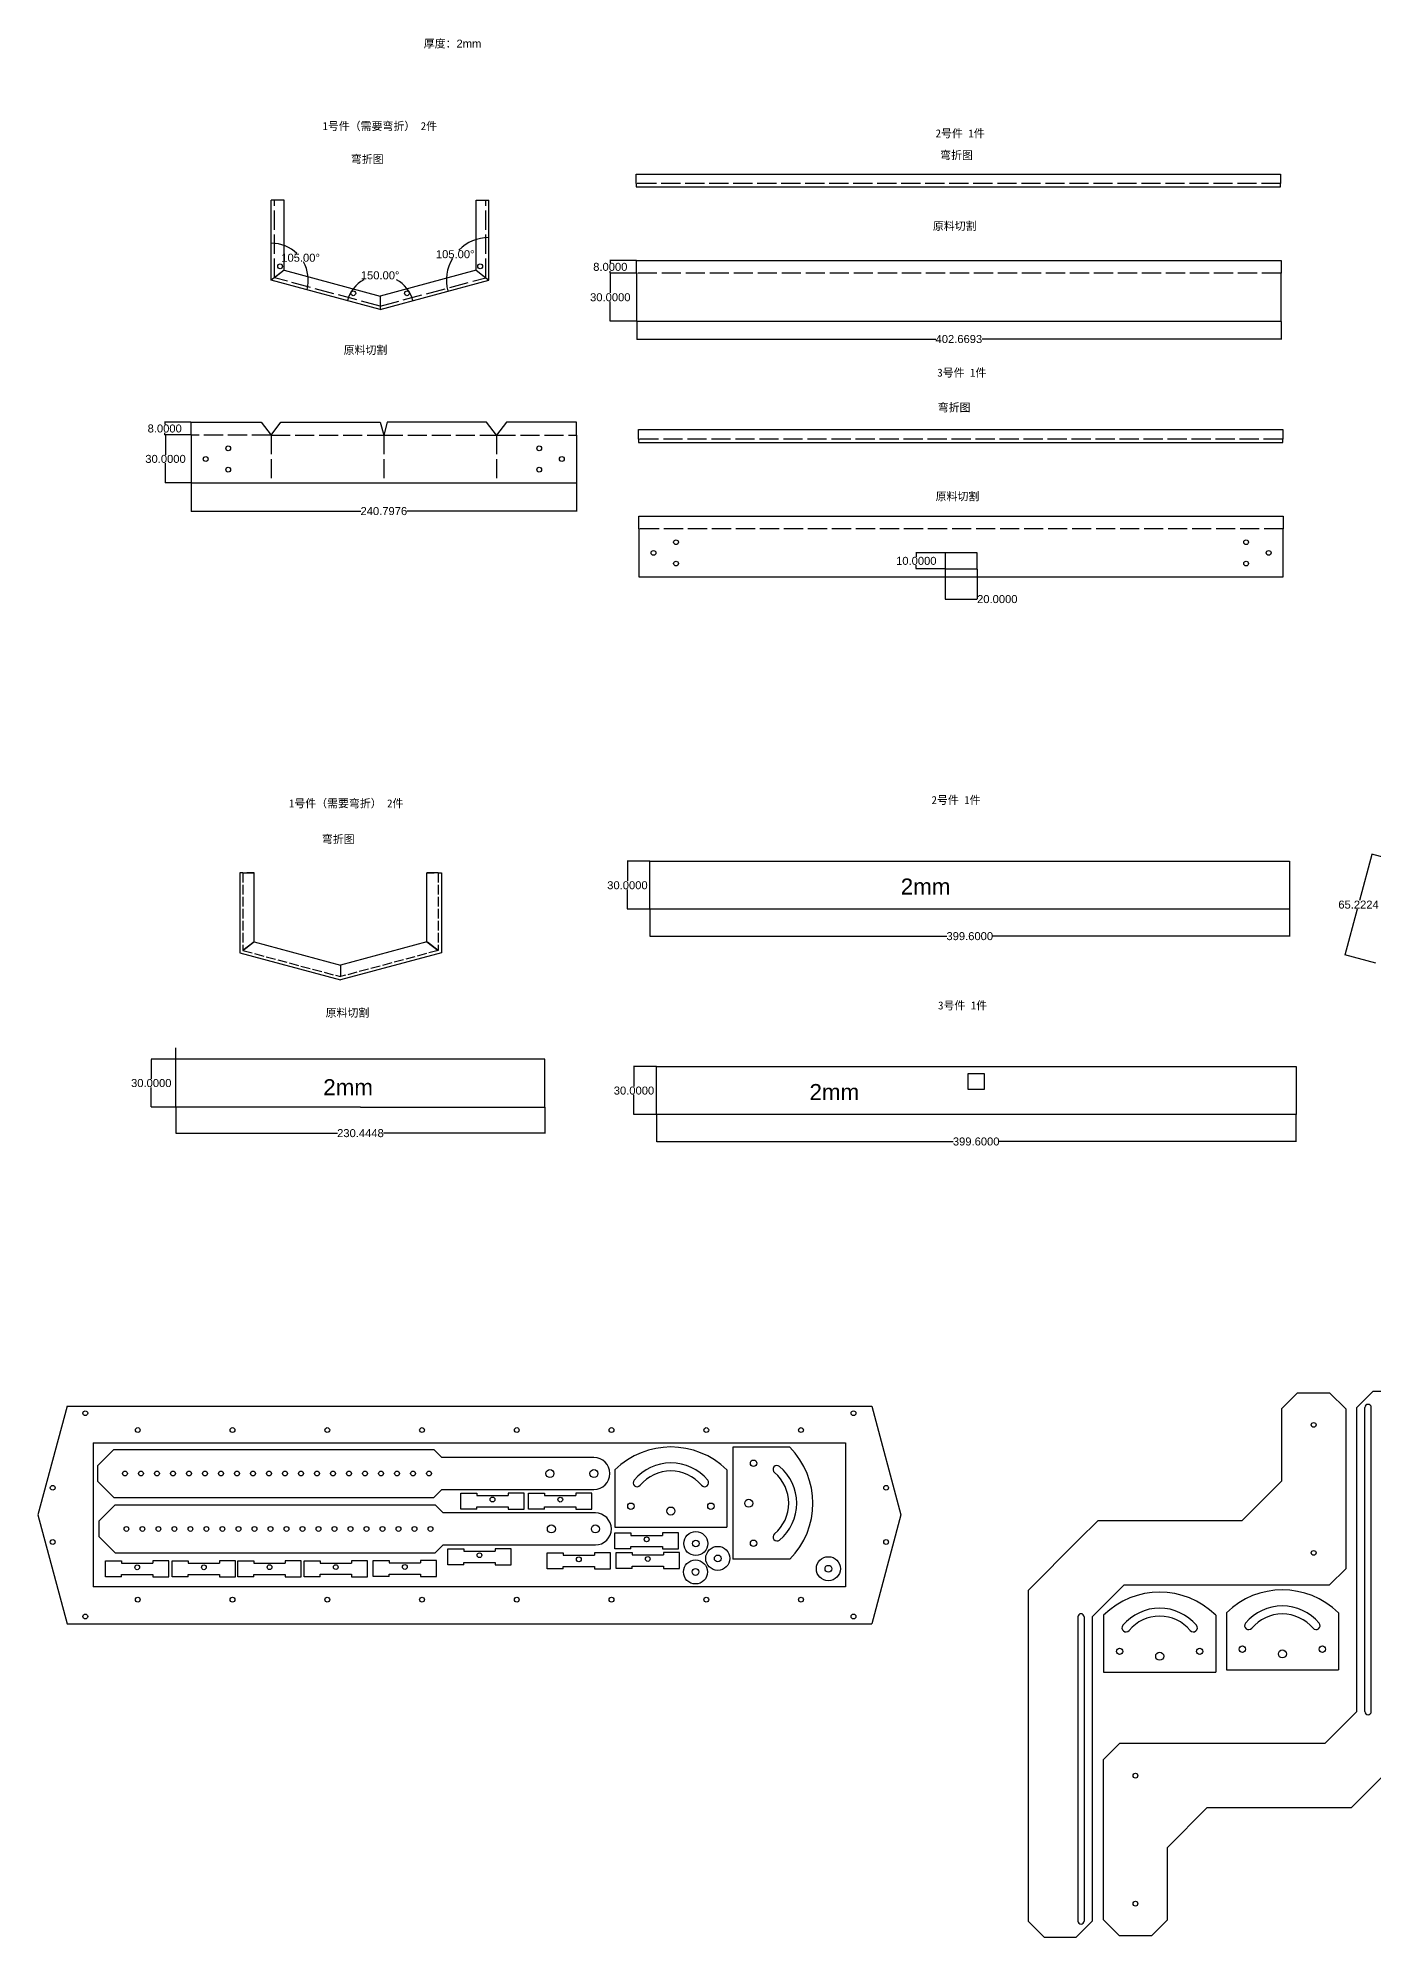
# Model space of a CAD drawing. Header units: inches. Extents: x 10703 to 14699, y 3470 to 5881.
# Drawn here: x 12657 to 13491, y 4646 to 5833 of the extents above; entities that cross this region are included whole.
import ezdxf

# ---------------------------------------------------------------- set-up
doc = ezdxf.new("R2010")
doc.units = ezdxf.units.IN
doc.header["$MEASUREMENT"] = 0
doc.linetypes.add('ACAD_ISO02W100', pattern=[15, 12, -3])
doc.layers.get('0').update_dxf_attribs({"true_color": 0xc2ced6})
doc.styles.get("Standard").update_dxf_attribs({"font": 'arial.ttf', "height": 5})
doc.dimstyles.get("Standard").update_dxf_attribs({"dimtxt": 5, "dimasz": 0.18, "dimexe": 0.18, "dimexo": 0.0625, "dimgap": 0.09, "dimtad": 0, "dimtih": 1, "dimtoh": 1, "dimdec": 4, "dimzin": 0, "dimdsep": 46, "dimtxsty": 'Standard', "dimcen": 0.09, "dimazin": 0, "dimtfac": 1, "dimtdec": 4, "dimtofl": 0, "dimtmove": 0, "dimatfit": 3, "dimfxl": 1, "dimtolj": 1, "dimtzin": 0, "dimarcsym": 0})

# ---------------------------------------------------------------- blocks, each defined once
blk = doc.blocks.new('*D5')
at = {"color": 0, "lineweight": -2, "transparency": 16777216}
for p, q in [((12743.5, 5164.6), (12743.5, 5148.2)), ((12974, 5164.6), (12974, 5148.2)), ((12743.7, 5148.4), (12844.4, 5148.4)), ((12973.8, 5148.4), (12873.2, 5148.4))]:
    blk.add_line(p, q, dxfattribs=at)
at = {"color": 0, "transparency": 16777216}
for points in [[(12743.7, 5148.4), (12743.7, 5148.3), (12743.5, 5148.4)], [(12973.8, 5148.4), (12973.8, 5148.3), (12974, 5148.4)]]:
    blk.add_solid(points, dxfattribs=at)
at = {"layer": 'Defpoints', "color": 0, "transparency": 16777216}
for p in [(12743.5, 5164.7), (12974, 5164.7), (12974, 5148.4)]:
    blk.add_point(p, dxfattribs=at)
at = {"color": 0, "transparency": 16777216, "insert": (12858.8, 5148.4), "char_height": 5, "attachment_point": 5}
blk.add_mtext('\\A1;230.4448', dxfattribs=at)
blk = doc.blocks.new('*D6')
at = {"color": 0, "lineweight": -2, "transparency": 16777216}
for p, q in [((12743.5, 5194.7), (12728, 5194.7)), ((12728.1, 5194.5), (12728.1, 5182.3)), ((12728.1, 5164.8), (12728.1, 5177)), ((12743.5, 5164.7), (12728, 5164.7))]:
    blk.add_line(p, q, dxfattribs=at)
at = {"color": 0, "transparency": 16777216}
for points in [[(12728.1, 5194.5), (12728.2, 5194.5), (12728.1, 5194.7)], [(12728.1, 5164.8), (12728.2, 5164.8), (12728.1, 5164.7)]]:
    blk.add_solid(points, dxfattribs=at)
at = {"layer": 'Defpoints', "color": 0, "transparency": 16777216}
for p in [(12743.5, 5194.7), (12728.1, 5164.7), (12743.5, 5164.7)]:
    blk.add_point(p, dxfattribs=at)
at = {"color": 0, "transparency": 16777216, "insert": (12728.1, 5179.7), "char_height": 5, "attachment_point": 5}
blk.add_mtext('\\A1;30.0000', dxfattribs=at)
blk = doc.blocks.new('*D7')
at = {"color": 0, "lineweight": -2, "transparency": 16777216}
for p, q in [((13039.6, 5318.3), (13025.4, 5318.3)), ((13025.6, 5318.2), (13025.6, 5306)), ((13025.6, 5288.5), (13025.6, 5300.7)), ((13039.6, 5288.3), (13025.4, 5288.3))]:
    blk.add_line(p, q, dxfattribs=at)
at = {"color": 0, "transparency": 16777216}
for points in [[(13025.6, 5318.2), (13025.6, 5318.2), (13025.6, 5318.3)], [(13025.6, 5288.5), (13025.6, 5288.5), (13025.6, 5288.3)]]:
    blk.add_solid(points, dxfattribs=at)
at = {"layer": 'Defpoints', "color": 0, "transparency": 16777216}
for p in [(13039.7, 5318.3), (13025.6, 5288.3), (13039.7, 5288.3)]:
    blk.add_point(p, dxfattribs=at)
at = {"color": 0, "transparency": 16777216, "insert": (13025.6, 5303.3), "char_height": 5, "attachment_point": 5}
blk.add_mtext('\\A1;30.0000', dxfattribs=at)
blk = doc.blocks.new('*D8')
at = {"color": 0, "lineweight": -2, "transparency": 16777216}
for p, q in [((13039.7, 5288.3), (13039.7, 5271.3)), ((13439.3, 5288.3), (13439.3, 5271.3)), ((13039.8, 5271.5), (13225.1, 5271.5)), ((13439.1, 5271.5), (13253.8, 5271.5))]:
    blk.add_line(p, q, dxfattribs=at)
at = {"color": 0, "transparency": 16777216}
for points in [[(13039.8, 5271.5), (13039.8, 5271.5), (13039.7, 5271.5)], [(13439.1, 5271.5), (13439.1, 5271.5), (13439.3, 5271.5)]]:
    blk.add_solid(points, dxfattribs=at)
at = {"layer": 'Defpoints', "color": 0, "transparency": 16777216}
for p in [(13039.7, 5288.3), (13439.3, 5288.3), (13439.3, 5271.5)]:
    blk.add_point(p, dxfattribs=at)
at = {"color": 0, "transparency": 16777216, "insert": (13239.5, 5271.5), "char_height": 5, "attachment_point": 5}
blk.add_mtext('\\A1;399.6000', dxfattribs=at)
blk = doc.blocks.new('*D10')
at = {"color": 0, "lineweight": -2, "transparency": 16777216}
for p, q in [((13043.7, 5190), (13029.5, 5190)), ((13029.7, 5189.8), (13029.7, 5177.6)), ((13029.7, 5160.2), (13029.7, 5172.3)), ((13043.7, 5160), (13029.5, 5160))]:
    blk.add_line(p, q, dxfattribs=at)
at = {"color": 0, "transparency": 16777216}
for points in [[(13029.7, 5189.8), (13029.7, 5189.8), (13029.7, 5190)], [(13029.7, 5160.2), (13029.7, 5160.2), (13029.7, 5160)]]:
    blk.add_solid(points, dxfattribs=at)
at = {"layer": 'Defpoints', "color": 0, "transparency": 16777216}
for p in [(13043.7, 5190), (13029.7, 5160), (13043.7, 5160)]:
    blk.add_point(p, dxfattribs=at)
at = {"color": 0, "transparency": 16777216, "insert": (13029.7, 5175), "char_height": 5, "attachment_point": 5}
blk.add_mtext('\\A1;30.0000', dxfattribs=at)
blk = doc.blocks.new('*D11')
at = {"color": 0, "lineweight": -2, "transparency": 16777216}
for p, q in [((13043.7, 5159.9), (13043.7, 5143)), ((13443.3, 5159.9), (13443.3, 5143)), ((13043.9, 5143.2), (13229.2, 5143.2)), ((13443.2, 5143.2), (13257.9, 5143.2))]:
    blk.add_line(p, q, dxfattribs=at)
at = {"color": 0, "transparency": 16777216}
for points in [[(13043.9, 5143.2), (13043.9, 5143.1), (13043.7, 5143.2)], [(13443.2, 5143.2), (13443.2, 5143.1), (13443.3, 5143.2)]]:
    blk.add_solid(points, dxfattribs=at)
at = {"layer": 'Defpoints', "color": 0, "transparency": 16777216}
for p in [(13043.7, 5160), (13443.3, 5160), (13443.3, 5143.2)]:
    blk.add_point(p, dxfattribs=at)
at = {"color": 0, "transparency": 16777216, "insert": (13243.5, 5143.2), "char_height": 5, "attachment_point": 5}
blk.add_mtext('\\A1;399.6000', dxfattribs=at)
blk = doc.blocks.new('*D13')
at = {"color": 0, "lineweight": -2, "transparency": 16777216}
for p, q in [((13490.8, 5322.5), (13483.1, 5293.9)), ((13510.1, 5317.6), (13490.7, 5322.8)), ((13474, 5259.9), (13481.7, 5288.6)), ((13493.2, 5254.6), (13473.8, 5259.8))]:
    blk.add_line(p, q, dxfattribs=at)
at = {"color": 0, "transparency": 16777216}
for points in [[(13490.8, 5322.5), (13490.8, 5322.5), (13490.9, 5322.7)], [(13474, 5259.9), (13474.1, 5259.9), (13474, 5259.7)]]:
    blk.add_solid(points, dxfattribs=at)
at = {"layer": 'Defpoints', "color": 0, "transparency": 16777216}
for p in [(13510.1, 5317.5), (13474, 5259.7), (13493.3, 5254.5)]:
    blk.add_point(p, dxfattribs=at)
at = {"color": 0, "transparency": 16777216, "insert": (13482.4, 5291.2), "char_height": 5, "attachment_point": 5}
blk.add_mtext('\\A1;65.2224', dxfattribs=at)
blk = doc.blocks.new('*D22')
at = {"color": 0, "lineweight": -2, "transparency": 16777216}
for p, q in [((12753, 5554.6), (12753, 5536.9)), ((12993.8, 5554.6), (12993.8, 5536.9)), ((12753.1, 5537.1), (12859, 5537.1)), ((12993.6, 5537.1), (12887.7, 5537.1))]:
    blk.add_line(p, q, dxfattribs=at)
at = {"color": 0, "transparency": 16777216}
for points in [[(12753.1, 5537.1), (12753.1, 5537.1), (12753, 5537.1)], [(12993.6, 5537.1), (12993.6, 5537.1), (12993.8, 5537.1)]]:
    blk.add_solid(points, dxfattribs=at)
at = {"layer": 'Defpoints', "color": 0, "transparency": 16777216}
for p in [(12753, 5554.7), (12993.8, 5554.7), (12753, 5537.1)]:
    blk.add_point(p, dxfattribs=at)
at = {"color": 0, "transparency": 16777216, "insert": (12873.4, 5537.1), "char_height": 5, "attachment_point": 5}
blk.add_mtext('\\A1;240.7976', dxfattribs=at)
blk = doc.blocks.new('*D23')
at = {"color": 0, "lineweight": -2, "transparency": 16777216}
for p, q in [((12752.9, 5584.7), (12736.8, 5584.7)), ((12737, 5584.5), (12737, 5572.3)), ((12737, 5554.8), (12737, 5567)), ((12752.9, 5554.7), (12736.8, 5554.7))]:
    blk.add_line(p, q, dxfattribs=at)
at = {"color": 0, "transparency": 16777216}
for points in [[(12737, 5584.5), (12737, 5584.5), (12737, 5584.7)], [(12737, 5554.8), (12737, 5554.8), (12737, 5554.7)]]:
    blk.add_solid(points, dxfattribs=at)
at = {"layer": 'Defpoints', "color": 0, "transparency": 16777216}
for p in [(12753, 5584.7), (12737, 5554.7), (12753, 5554.7)]:
    blk.add_point(p, dxfattribs=at)
at = {"color": 0, "transparency": 16777216, "insert": (12737, 5569.7), "char_height": 5, "attachment_point": 5}
blk.add_mtext('\\A1;30.0000', dxfattribs=at)
blk = doc.blocks.new('*D24')
at = {"color": 0, "lineweight": -2, "transparency": 16777216}
for p, q in [((12752.9, 5592.7), (12736.3, 5592.7)), ((12736.5, 5592.5), (12736.5, 5591.3)), ((12752.9, 5584.7), (12736.3, 5584.7)), ((12736.5, 5584.8), (12736.5, 5586))]:
    blk.add_line(p, q, dxfattribs=at)
at = {"color": 0, "transparency": 16777216}
for points in [[(12736.4, 5592.5), (12736.5, 5592.5), (12736.5, 5592.7)], [(12736.4, 5584.8), (12736.5, 5584.8), (12736.5, 5584.7)]]:
    blk.add_solid(points, dxfattribs=at)
at = {"layer": 'Defpoints', "color": 0, "transparency": 16777216}
for p in [(12736.5, 5592.7), (12753, 5592.7), (12753, 5584.7)]:
    blk.add_point(p, dxfattribs=at)
at = {"color": 0, "transparency": 16777216, "insert": (12736.5, 5588.7), "char_height": 5, "attachment_point": 5}
blk.add_mtext('\\A1;8.0000', dxfattribs=at)
blk = doc.blocks.new('*D25')
at = {"color": 0, "lineweight": -2, "transparency": 16777216}
for p, q in [((13031.4, 5655.6), (13031.4, 5644.4)), ((13434, 5655.6), (13434, 5644.4)), ((13031.5, 5644.6), (13218.3, 5644.6)), ((13433.9, 5644.6), (13247.2, 5644.6))]:
    blk.add_line(p, q, dxfattribs=at)
at = {"color": 0, "transparency": 16777216}
for points in [[(13031.5, 5644.6), (13031.5, 5644.5), (13031.4, 5644.6)], [(13433.9, 5644.6), (13433.9, 5644.5), (13434, 5644.6)]]:
    blk.add_solid(points, dxfattribs=at)
at = {"layer": 'Defpoints', "color": 0, "transparency": 16777216}
for p in [(13031.4, 5655.7), (13434, 5655.7), (13434, 5644.6)]:
    blk.add_point(p, dxfattribs=at)
at = {"color": 0, "transparency": 16777216, "insert": (13232.7, 5644.6), "char_height": 5, "attachment_point": 5}
blk.add_mtext('\\A1;402.6693', dxfattribs=at)
blk = doc.blocks.new('*D26')
at = {"color": 0, "lineweight": -2, "transparency": 16777216}
for p, q in [((13031.3, 5685.7), (13014.7, 5685.7)), ((13014.9, 5685.5), (13014.9, 5673.4)), ((13014.9, 5655.9), (13014.9, 5668.1)), ((13031.3, 5655.7), (13014.7, 5655.7))]:
    blk.add_line(p, q, dxfattribs=at)
at = {"color": 0, "transparency": 16777216}
for points in [[(13014.9, 5685.5), (13014.9, 5685.5), (13014.9, 5685.7)], [(13014.9, 5655.9), (13014.9, 5655.9), (13014.9, 5655.7)]]:
    blk.add_solid(points, dxfattribs=at)
at = {"layer": 'Defpoints', "color": 0, "transparency": 16777216}
for p in [(13031.4, 5685.7), (13014.9, 5655.7), (13031.4, 5655.7)]:
    blk.add_point(p, dxfattribs=at)
at = {"color": 0, "transparency": 16777216, "insert": (13014.9, 5670.7), "char_height": 5, "attachment_point": 5}
blk.add_mtext('\\A1;30.0000', dxfattribs=at)
blk = doc.blocks.new('*D27')
at = {"color": 0, "lineweight": -2, "transparency": 16777216}
for p, q in [((13031.3, 5693.7), (13014.7, 5693.7)), ((13031.3, 5685.7), (13014.7, 5685.7)), ((13014.9, 5693.5), (13014.9, 5692.3)), ((13014.9, 5685.9), (13014.9, 5687.1))]:
    blk.add_line(p, q, dxfattribs=at)
at = {"color": 0, "transparency": 16777216}
for points in [[(13014.9, 5693.5), (13014.9, 5693.5), (13014.9, 5693.7)], [(13014.9, 5685.9), (13014.9, 5685.9), (13014.9, 5685.7)]]:
    blk.add_solid(points, dxfattribs=at)
at = {"layer": 'Defpoints', "color": 0, "transparency": 16777216}
for p in [(13014.9, 5685.7), (13031.4, 5693.7), (13031.4, 5685.7)]:
    blk.add_point(p, dxfattribs=at)
at = {"color": 0, "transparency": 16777216, "insert": (13014.9, 5689.7), "char_height": 5, "attachment_point": 5}
blk.add_mtext('\\A1;8.0000', dxfattribs=at)
blk = doc.blocks.new('*D28')
at = {"color": 0, "lineweight": -2, "transparency": 16777216}
for p, q in [((13224, 5511), (13205.9, 5511)), ((13206.1, 5510.8), (13206.1, 5508.6)), ((13224, 5501), (13205.9, 5501)), ((13206.1, 5501.2), (13206.1, 5503.4))]:
    blk.add_line(p, q, dxfattribs=at)
at = {"color": 0, "transparency": 16777216}
for points in [[(13206, 5510.8), (13206.1, 5510.8), (13206.1, 5511)], [(13206, 5501.2), (13206.1, 5501.2), (13206.1, 5501)]]:
    blk.add_solid(points, dxfattribs=at)
at = {"layer": 'Defpoints', "color": 0, "transparency": 16777216}
for p in [(13224.1, 5511), (13206.1, 5501), (13224.1, 5501)]:
    blk.add_point(p, dxfattribs=at)
at = {"color": 0, "transparency": 16777216, "insert": (13206.1, 5506), "char_height": 5, "attachment_point": 5}
blk.add_mtext('\\A1;10.0000', dxfattribs=at)
blk = doc.blocks.new('*D29')
at = {"color": 0, "lineweight": -2, "transparency": 16777216}
for p, q in [((13224.1, 5500.9), (13224.1, 5482)), ((13244.1, 5500.9), (13244.1, 5482)), ((13224.2, 5482.1), (13243.9, 5482.1)), ((13244.1, 5482.1), (13244.2, 5482.1))]:
    blk.add_line(p, q, dxfattribs=at)
at = {"color": 0, "transparency": 16777216}
for points in [[(13224.2, 5482.2), (13224.2, 5482.1), (13224.1, 5482.1)], [(13243.9, 5482.2), (13243.9, 5482.1), (13244.1, 5482.1)]]:
    blk.add_solid(points, dxfattribs=at)
at = {"layer": 'Defpoints', "color": 0, "transparency": 16777216}
for p in [(13224.1, 5501), (13244.1, 5501), (13244.1, 5482.1)]:
    blk.add_point(p, dxfattribs=at)
at = {"color": 0, "transparency": 16777216, "insert": (13256.7, 5482.1), "char_height": 5, "attachment_point": 5}
blk.add_mtext('\\A1;20.0000', dxfattribs=at)
blk = doc.blocks.new('*D33')
at = {"color": 0, "lineweight": -2, "transparency": 16777216}
for start, end in [(46.3058, 89.5541), (345.4459, 29.6359)]:
    blk.add_arc((12803.1, 5681.4), 23.1, start, end, dxfattribs=at)
at = {"color": 0, "transparency": 16777216}
for points in [[(12803.3, 5704.5), (12803.3, 5704.5), (12803.1, 5704.5)], [(12825.5, 5675.5), (12825.4, 5675.6), (12825.4, 5675.4)]]:
    blk.add_solid(points, dxfattribs=at)
at = {"layer": 'Defpoints', "color": 0, "transparency": 16777216}
for p in [(12803.1, 5731.4), (12824.8, 5689.3), (12803.1, 5681.4), (12803.1, 5681.4), (12871.1, 5663.1)]:
    blk.add_point(p, dxfattribs=at)
at = {"color": 0, "transparency": 16777216, "insert": (12821.4, 5695.4), "char_height": 5, "attachment_point": 5}
blk.add_mtext('\\A1;105.00°', dxfattribs=at)
blk = doc.blocks.new('*D34')
at = {"color": 0, "lineweight": -2, "transparency": 16777216}
for start, end in [(118.9041, 164.5139), (15.4861, 61.0959)]:
    blk.add_arc((12871.1, 5663.1), 21.2, start, end, dxfattribs=at)
at = {"color": 0, "transparency": 16777216}
for points in [[(12850.7, 5668.8), (12850.6, 5668.8), (12850.6, 5668.6)], [(12891.6, 5668.8), (12891.5, 5668.8), (12891.6, 5668.6)]]:
    blk.add_solid(points, dxfattribs=at)
at = {"layer": 'Defpoints', "color": 0, "transparency": 16777216}
for p in [(12803.1, 5681.4), (12880.1, 5682.4), (12939.1, 5681.4), (12871.1, 5663.1), (12871.1, 5663.1)]:
    blk.add_point(p, dxfattribs=at)
at = {"color": 0, "transparency": 16777216, "insert": (12871.1, 5684.4), "char_height": 5, "attachment_point": 5}
blk.add_mtext('\\A1;150.00°', dxfattribs=at)
blk = doc.blocks.new('*D35')
at = {"color": 0, "lineweight": -2, "transparency": 16777216}
for start, end in [(90.3875, 134.9234), (149.3714, 194.6125)]:
    blk.add_arc((12939.1, 5681.4), 26.6, start, end, dxfattribs=at)
at = {"color": 0, "transparency": 16777216}
for points in [[(12938.9, 5708), (12938.9, 5707.9), (12939.1, 5708)], [(12913.4, 5674.6), (12913.3, 5674.6), (12913.4, 5674.5)]]:
    blk.add_solid(points, dxfattribs=at)
at = {"layer": 'Defpoints', "color": 0, "transparency": 16777216}
for p in [(12939.1, 5731.4), (12923.8, 5703.2), (12939.1, 5681.4), (12939.1, 5681.4), (12871.1, 5663.1)]:
    blk.add_point(p, dxfattribs=at)
at = {"color": 0, "transparency": 16777216, "insert": (12918, 5697.6), "char_height": 5, "attachment_point": 5}
blk.add_mtext('\\A1;105.00°', dxfattribs=at)

msp = doc.modelspace()

# ---------------------------------------------------------------- linework, layer by layer
for p, q in [((13031.05661, 5741.72733), (13031.05661, 5747.72733)), ((13031.05661, 5747.72733), (13433.72591, 5747.72733)), ((13433.72591, 5747.72733), (13433.72591, 5741.72733)), ((12803.08567, 5681.35741), (12803.08567, 5731.35741)), ((12805.08567, 5731.35741), (12803.08567, 5731.35741)), ((12811.08567, 5731.35741), (12805.08567, 5731.35741)), ((12811.08567, 5687.57978), (12811.08567, 5731.35741)), ((12931.08571, 5731.35741), (12937.08571, 5731.35741)), ((12931.08571, 5687.57978), (12931.08571, 5731.35741)), ((12937.08571, 5731.35741), (12939.08571, 5731.35741)), ((12939.08571, 5681.35741), (12939.08571, 5731.35741)), ((13031.05661, 5741.72733), (13031.05661, 5739.72733)), ((13031.05661, 5739.72733), (13433.72591, 5739.72733)), ((13433.72591, 5739.72733), (13433.72591, 5741.72733)), ((12803.08567, 5681.35741), (12803.08567, 5690.05181)), ((12811.08567, 5687.57978), (12803.08567, 5681.35741)), ((12811.08567, 5687.57978), (12805.08567, 5682.89207)), ((12811.08567, 5687.57978), (12871.08569, 5671.50282)), ((12931.08571, 5687.57978), (12871.08569, 5671.50282)), ((12931.08571, 5687.57978), (12937.08571, 5682.89207)), ((12931.08571, 5687.57978), (12939.08571, 5681.35741)), ((13031.36954, 5685.707), (13031.36954, 5693.707)), ((13031.36954, 5693.707), (13434.03884, 5693.707)), ((13031.36954, 5685.707), (13031.36954, 5655.707)), ((13434.03884, 5693.707), (13434.03884, 5685.707)), ((13434.03884, 5655.707), (13434.03884, 5685.707)), ((12871.08569, 5663.13686), (12803.08567, 5681.35741)), ((12871.08569, 5663.13686), (12939.08571, 5681.35741)), ((12871.08569, 5671.50282), (12871.08569, 5665.20741)), ((12871.08569, 5671.50282), (12871.08569, 5665.20741)), ((12871.08569, 5665.20741), (12871.08569, 5663.13686)), ((12871.08569, 5665.20741), (12871.08569, 5663.13686)), ((13031.36954, 5655.707), (13434.03884, 5655.707)), ((12752.95264, 5584.66163), (12752.95264, 5592.66163)), ((12752.95264, 5592.66163), (12796.73024, 5592.66163)), ((12796.73024, 5592.66163), (12802.95264, 5584.66163)), ((12802.95264, 5584.66163), (12809.05204, 5592.7558)), ((12809.05204, 5592.7558), (12871.16864, 5592.7558)), ((12871.16864, 5592.7558), (12873.35144, 5584.66163)), ((12875.53425, 5592.7558), (12873.35144, 5584.66163)), ((12937.65085, 5592.7558), (12875.53425, 5592.7558)), ((12943.75024, 5584.66163), (12937.65085, 5592.7558)), ((12949.97264, 5592.66163), (12943.75024, 5584.66163)), ((12993.75024, 5592.66163), (12949.97264, 5592.66163)), ((12993.75024, 5584.66163), (12993.75024, 5592.66163)), ((12752.95264, 5584.66163), (12752.95264, 5554.66163)), ((12993.75024, 5584.66163), (12993.75024, 5554.66163)), ((13032.42016, 5582.01689), (13032.42016, 5588.01689)), ((13032.42016, 5588.01689), (13435.08946, 5588.01689)), ((13032.42016, 5582.01689), (13032.42016, 5580.01689)), ((13032.42016, 5580.01689), (13435.08946, 5580.01689)), ((13435.08946, 5588.01689), (13435.08946, 5582.01689)), ((13435.08946, 5580.01689), (13435.08946, 5582.01689)), ((12993.75024, 5554.66163), (12752.95264, 5554.66163)), ((13032.73309, 5525.99656), (13032.73309, 5533.99656)), ((13032.73309, 5533.99656), (13435.40239, 5533.99656)), ((13435.40239, 5533.99656), (13435.40239, 5525.99656)), ((13032.73309, 5525.99656), (13032.73309, 5495.99656)), ((13435.40239, 5495.99656), (13435.40239, 5525.99656)), ((13244.06774, 5510.99656), (13224.06774, 5510.99656)), ((13224.06774, 5510.99656), (13224.06774, 5500.99656)), ((13244.06774, 5505.99656), (13244.06774, 5510.99656)), ((13244.06774, 5500.99656), (13244.06774, 5505.99656)), ((13032.73309, 5495.99656), (13435.40239, 5495.99656)), ((13224.06774, 5500.99656), (13244.06774, 5500.99656)), ((13039.65122, 5318.3353), (13439.25122, 5318.3353)), ((13039.65122, 5288.3353), (13039.65122, 5318.3353)), ((13439.25122, 5318.3353), (13439.25122, 5288.3353)), ((12783.34348, 5311.03792), (12783.34348, 5261.03792)), ((12785.34348, 5311.03792), (12783.34348, 5311.03792)), ((12785.34348, 5311.03792), (12792.34348, 5311.03792)), ((12792.34348, 5311.03792), (12787.84348, 5311.03792)), ((12792.34348, 5267.94386), (12792.34348, 5311.03792)), ((12907.34348, 5311.03792), (12900.34348, 5311.03792)), ((12900.34348, 5311.03792), (12904.84348, 5311.03792)), ((12900.34348, 5267.94386), (12900.34348, 5311.03792)), ((12907.34348, 5311.03792), (12909.34348, 5311.03792)), ((12909.34348, 5311.03792), (12909.34348, 5261.03792)), ((13439.25122, 5288.3353), (13039.65122, 5288.3353)), ((12783.34348, 5261.03792), (12846.34348, 5244.15712)), ((12792.34348, 5267.94386), (12785.34348, 5262.57257)), ((12785.34348, 5262.57257), (12792.0448, 5267.71468)), ((12792.34348, 5267.94386), (12846.34348, 5253.47461)), ((12900.34348, 5267.94386), (12846.34348, 5253.47461)), ((12909.34348, 5261.03792), (12846.34348, 5244.15712)), ((12900.34348, 5267.94386), (12907.34348, 5262.57257)), ((12907.34348, 5262.57257), (12900.64215, 5267.71468)), ((12846.34348, 5253.47461), (12846.34348, 5246.22767)), ((12743.5467, 5194.65955), (12743.5467, 5201.65955)), ((12743.5467, 5164.65955), (12743.5467, 5194.65955)), ((12973.9915, 5194.65955), (12743.5467, 5194.65955)), ((12973.9915, 5164.65955), (12973.9915, 5194.65955)), ((13043.74175, 5189.98397), (13443.34175, 5189.98397)), ((13043.74175, 5159.98397), (13043.74175, 5189.98397)), ((13238.54175, 5175.59991), (13238.54175, 5185.59991)), ((13238.54175, 5185.59991), (13243.54175, 5185.59991)), ((13243.54175, 5185.59991), (13248.54175, 5185.59991)), ((13248.54175, 5185.59991), (13248.54175, 5175.59991)), ((13443.34175, 5189.98397), (13443.34175, 5159.98397)), ((13248.54175, 5175.59991), (13238.54175, 5175.59991)), ((12793.5467, 5164.65955), (12743.5467, 5164.65955)), ((12858.7691, 5164.65955), (12793.5467, 5164.65955)), ((12858.7691, 5164.65955), (12923.9915, 5164.65955)), ((12923.9915, 5164.65955), (12973.9915, 5164.65955)), ((13443.34175, 5159.98397), (13043.74175, 5159.98397)), ((13444.36585, 4986.13284), (13434.36585, 4976.13284)), ((13444.36585, 4986.13284), (13464.36585, 4986.13284)), ((13474.36585, 4976.13284), (13464.36585, 4986.13284)), ((13491.35167, 4986.96173), (13481.35167, 4976.96173)), ((13511.35167, 4986.96173), (13491.35167, 4986.96173)), ((12675.53876, 4977.90883), (12657.31821, 4909.90883)), ((12675.53876, 4977.90883), (13178.20806, 4977.90883)), ((13178.20806, 4977.90883), (13196.42861, 4909.90883)), ((13434.36585, 4976.13284), (13434.36585, 4931.05373)), ((13474.36585, 4976.13284), (13474.36585, 4876.13284)), ((13481.35167, 4786.96173), (13481.35167, 4976.96173)), ((13486.35167, 4786.96173), (13486.35167, 4976.96173)), ((13490.35167, 4786.96173), (13490.35167, 4976.96173)), ((12691.87341, 4954.90883), (12691.87341, 4864.90883)), ((12691.87341, 4954.90883), (13161.87341, 4954.90883)), ((12691.87341, 4954.90883), (12719.67341, 4954.90883)), ((12704.66068, 4950.73725), (12694.66068, 4940.73725)), ((12704.66068, 4950.73725), (12904.66068, 4950.73725)), ((12719.67341, 4954.90883), (12778.87341, 4954.90883)), ((12909.66068, 4945.73725), (12904.66068, 4950.73725)), ((13127.11995, 4952.16379), (13091.41281, 4952.16379)), ((13091.41281, 4952.16379), (13091.41281, 4917.16379)), ((13161.87341, 4954.90883), (13161.87341, 4864.90883)), ((12694.66068, 4930.73725), (12694.66068, 4940.73725)), ((13004.66068, 4945.73725), (12909.66068, 4945.73725)), ((13017.76099, 4938.02987), (13017.76099, 4902.32273)), ((13087.76099, 4938.02987), (13087.76099, 4902.32273)), ((12704.66068, 4920.73725), (12694.66068, 4930.73725)), ((12909.66068, 4925.73725), (12904.66068, 4920.73725)), ((12909.66068, 4925.73725), (13004.66068, 4925.73725)), ((13409.44495, 4906.13284), (13434.36585, 4931.05373)), ((12705.57379, 4916.10917), (12695.57379, 4906.10917)), ((12704.66068, 4920.73725), (12904.66068, 4920.73725)), ((12705.57379, 4916.10917), (12905.57379, 4916.10917)), ((12910.57379, 4911.10917), (12905.57379, 4916.10917)), ((12921.47606, 4913.50374), (12921.47606, 4923.50374)), ((12921.47606, 4923.50374), (12931.47606, 4923.50374)), ((12931.47606, 4913.50374), (12921.47606, 4913.50374)), ((12931.47606, 4923.50374), (12931.47606, 4922.00374)), ((12931.47606, 4922.00374), (12951.07606, 4922.00374)), ((12931.47606, 4913.50374), (12931.47606, 4915.00374)), ((12931.47606, 4915.00374), (12951.07606, 4915.00374)), ((12961.07606, 4923.50374), (12951.07606, 4923.50374)), ((12951.07606, 4923.50374), (12951.07606, 4922.00374)), ((12951.07606, 4915.00374), (12951.07606, 4913.50374)), ((12951.07606, 4913.50374), (12961.07606, 4913.50374)), ((12961.07606, 4913.50374), (12961.07606, 4923.50374)), ((12963.85147, 4913.43064), (12963.85147, 4923.43064)), ((12963.85147, 4923.43064), (12973.85147, 4923.43064)), ((12973.85147, 4913.43064), (12963.85147, 4913.43064)), ((12973.85147, 4923.43064), (12973.85147, 4921.93064)), ((12973.85147, 4921.93064), (12993.45147, 4921.93064)), ((12973.85147, 4913.43064), (12973.85147, 4914.93064)), ((12973.85147, 4914.93064), (12993.45147, 4914.93064)), ((13003.45147, 4923.43064), (12993.45147, 4923.43064)), ((12993.45147, 4923.43064), (12993.45147, 4921.93064)), ((12993.45147, 4914.93064), (12993.45147, 4913.43064)), ((12993.45147, 4913.43064), (13003.45147, 4913.43064)), ((13003.45147, 4913.43064), (13003.45147, 4923.43064)), ((13091.41281, 4917.16379), (13091.41281, 4882.16379)), ((12657.31821, 4909.90883), (12675.53876, 4841.90883)), ((12695.57379, 4896.10917), (12695.57379, 4906.10917)), ((13005.57379, 4911.10917), (12910.57379, 4911.10917)), ((13017.76099, 4902.32273), (13052.76099, 4902.32273)), ((13052.76099, 4902.32273), (13087.76099, 4902.32273)), ((13196.42861, 4909.90883), (13178.20806, 4841.90883)), ((13307.72923, 4894.41711), (13319.44495, 4906.13284)), ((13336.0135, 4906.13284), (13319.44495, 4906.13284)), ((13409.44495, 4906.13284), (13336.0135, 4906.13284)), ((12705.57379, 4886.10917), (12695.57379, 4896.10917)), ((12910.57379, 4891.10917), (12905.57379, 4886.10917)), ((12910.57379, 4891.10917), (13005.57379, 4891.10917)), ((13017.81849, 4888.62404), (13017.81849, 4898.62404)), ((13017.81849, 4898.62404), (13027.81849, 4898.62404)), ((13027.81849, 4898.62404), (13027.81849, 4897.12404)), ((13027.81849, 4897.12404), (13047.41849, 4897.12404)), ((13027.81849, 4888.62404), (13027.81849, 4890.12404)), ((13027.81849, 4890.12404), (13047.41849, 4890.12404)), ((13057.41849, 4898.62404), (13047.41849, 4898.62404)), ((13047.41849, 4898.62404), (13047.41849, 4897.12404)), ((13047.41849, 4890.12404), (13047.41849, 4888.62404)), ((13057.41849, 4888.62404), (13057.41849, 4898.62404)), ((13307.72923, 4894.41711), (13276.0135, 4862.70138)), ((12699.54698, 4871.15682), (12699.54698, 4881.15682)), ((12699.54698, 4881.15682), (12709.54698, 4881.15682)), ((12705.57379, 4886.10917), (12905.57379, 4886.10917)), ((12709.54698, 4881.15682), (12709.54698, 4879.65682)), ((12709.54698, 4879.65682), (12729.14698, 4879.65682)), ((12739.14698, 4881.15682), (12729.14698, 4881.15682)), ((12729.14698, 4881.15682), (12729.14698, 4879.65682)), ((12739.14698, 4871.15682), (12739.14698, 4881.15682)), ((12741.18053, 4871.16777), (12741.18053, 4881.16777)), ((12741.18053, 4881.16777), (12751.18053, 4881.16777)), ((12751.18053, 4881.16777), (12751.18053, 4879.66777)), ((12751.18053, 4879.66777), (12770.78053, 4879.66777)), ((12780.78053, 4881.16777), (12770.78053, 4881.16777)), ((12770.78053, 4881.16777), (12770.78053, 4879.66777)), ((12780.78053, 4871.16777), (12780.78053, 4881.16777)), ((12782.22582, 4871.21204), (12782.22582, 4881.21204)), ((12782.22582, 4881.21204), (12792.22582, 4881.21204)), ((12792.22582, 4881.21204), (12792.22582, 4879.71204)), ((12792.22582, 4879.71204), (12811.82582, 4879.71204)), ((12821.82582, 4881.21204), (12811.82582, 4881.21204)), ((12811.82582, 4881.21204), (12811.82582, 4879.71204)), ((12821.82582, 4871.21204), (12821.82582, 4881.21204)), ((12823.57138, 4871.26484), (12823.57138, 4881.26484)), ((12823.57138, 4881.26484), (12833.57138, 4881.26484)), ((12833.57138, 4881.26484), (12833.57138, 4879.76484)), ((12833.57138, 4879.76484), (12853.17138, 4879.76484)), ((12863.17138, 4881.26484), (12853.17138, 4881.26484)), ((12853.17138, 4881.26484), (12853.17138, 4879.76484)), ((12863.17138, 4871.26484), (12863.17138, 4881.26484)), ((12866.71076, 4871.3716), (12866.71076, 4881.3716)), ((12866.71076, 4881.3716), (12876.71076, 4881.3716)), ((12876.71076, 4881.3716), (12876.71076, 4879.8716)), ((12876.71076, 4879.8716), (12896.31076, 4879.8716)), ((12906.31076, 4881.3716), (12896.31076, 4881.3716)), ((12896.31076, 4881.3716), (12896.31076, 4879.8716)), ((12906.31076, 4871.3716), (12906.31076, 4881.3716)), ((12913.32439, 4878.6728), (12913.32439, 4888.6728)), ((12913.32439, 4888.6728), (12923.32439, 4888.6728)), ((12923.32439, 4878.6728), (12913.32439, 4878.6728)), ((12923.32439, 4888.6728), (12923.32439, 4887.1728)), ((12923.32439, 4887.1728), (12942.92439, 4887.1728)), ((12923.32439, 4878.6728), (12923.32439, 4880.1728)), ((12923.32439, 4880.1728), (12942.92439, 4880.1728)), ((12952.92439, 4888.6728), (12942.92439, 4888.6728)), ((12942.92439, 4888.6728), (12942.92439, 4887.1728)), ((12942.92439, 4880.1728), (12942.92439, 4878.6728)), ((12942.92439, 4878.6728), (12952.92439, 4878.6728)), ((12952.92439, 4878.6728), (12952.92439, 4888.6728)), ((12975.44373, 4876.14451), (12975.44373, 4886.14451)), ((12975.44373, 4886.14451), (12985.44373, 4886.14451)), ((12985.44373, 4886.14451), (12985.44373, 4884.64451)), ((12985.44373, 4884.64451), (13005.04373, 4884.64451)), ((12985.44373, 4876.14451), (12985.44373, 4877.64451)), ((12985.44373, 4877.64451), (13005.04373, 4877.64451)), ((13015.04373, 4886.14451), (13005.04373, 4886.14451)), ((13005.04373, 4886.14451), (13005.04373, 4884.64451)), ((13005.04373, 4877.64451), (13005.04373, 4876.14451)), ((13015.04373, 4876.14451), (13015.04373, 4886.14451)), ((13027.81849, 4888.62404), (13017.81849, 4888.62404)), ((13018.5159, 4876.36959), (13018.5159, 4886.36959)), ((13018.5159, 4886.36959), (13028.5159, 4886.36959)), ((13028.5159, 4886.36959), (13028.5159, 4884.86959)), ((13028.5159, 4884.86959), (13048.1159, 4884.86959)), ((13028.5159, 4876.36959), (13028.5159, 4877.86959)), ((13028.5159, 4877.86959), (13048.1159, 4877.86959)), ((13047.41849, 4888.62404), (13057.41849, 4888.62404)), ((13058.1159, 4886.36959), (13048.1159, 4886.36959)), ((13048.1159, 4886.36959), (13048.1159, 4884.86959)), ((13048.1159, 4877.86959), (13048.1159, 4876.36959)), ((13058.1159, 4876.36959), (13058.1159, 4886.36959)), ((13127.11995, 4882.16379), (13091.41281, 4882.16379)), ((12709.54698, 4871.15682), (12699.54698, 4871.15682)), ((12709.54698, 4871.15682), (12709.54698, 4872.65682)), ((12709.54698, 4872.65682), (12729.14698, 4872.65682)), ((12729.14698, 4872.65682), (12729.14698, 4871.15682)), ((12729.14698, 4871.15682), (12739.14698, 4871.15682)), ((12751.18053, 4871.16777), (12741.18053, 4871.16777)), ((12751.18053, 4871.16777), (12751.18053, 4872.66777)), ((12751.18053, 4872.66777), (12770.78053, 4872.66777)), ((12770.78053, 4872.66777), (12770.78053, 4871.16777)), ((12770.78053, 4871.16777), (12780.78053, 4871.16777)), ((12792.22582, 4871.21204), (12782.22582, 4871.21204)), ((12792.22582, 4871.21204), (12792.22582, 4872.71204)), ((12792.22582, 4872.71204), (12811.82582, 4872.71204)), ((12811.82582, 4872.71204), (12811.82582, 4871.21204)), ((12811.82582, 4871.21204), (12821.82582, 4871.21204)), ((12833.57138, 4871.26484), (12823.57138, 4871.26484)), ((12833.57138, 4871.26484), (12833.57138, 4872.76484)), ((12833.57138, 4872.76484), (12853.17138, 4872.76484)), ((12853.17138, 4872.76484), (12853.17138, 4871.26484)), ((12853.17138, 4871.26484), (12863.17138, 4871.26484)), ((12876.71076, 4871.3716), (12866.71076, 4871.3716)), ((12876.71076, 4871.3716), (12876.71076, 4872.8716)), ((12876.71076, 4872.8716), (12896.31076, 4872.8716)), ((12896.31076, 4872.8716), (12896.31076, 4871.3716)), ((12896.31076, 4871.3716), (12906.31076, 4871.3716)), ((12985.44373, 4876.14451), (12975.44373, 4876.14451)), ((13005.04373, 4876.14451), (13015.04373, 4876.14451)), ((13028.5159, 4876.36959), (13018.5159, 4876.36959)), ((13048.1159, 4876.36959), (13058.1159, 4876.36959)), ((13336.0135, 4866.13284), (13316.0135, 4846.13284)), ((13336.0135, 4866.13284), (13436.0135, 4866.13284)), ((13436.0135, 4866.13284), (13464.36585, 4866.13284)), ((13464.36585, 4866.13284), (13474.36585, 4876.13284)), ((13161.87341, 4864.90883), (12691.87341, 4864.90883)), ((13276.0135, 4862.70138), (13276.0135, 4656.13284)), ((12675.53876, 4841.90883), (13178.20806, 4841.90883)), ((13307.0135, 4846.13284), (13307.0135, 4656.13284)), ((13311.0135, 4846.13284), (13311.0135, 4656.13284)), ((13316.0135, 4846.13284), (13316.0135, 4656.13284)), ((13323.15305, 4847.31925), (13323.15305, 4811.61211)), ((13393.15305, 4847.31925), (13393.15305, 4811.61211)), ((13399.81471, 4848.7075), (13399.81471, 4813.00036)), ((13469.81471, 4848.7075), (13469.81471, 4813.00036)), ((13323.15305, 4811.61211), (13358.15305, 4811.61211)), ((13358.15305, 4811.61211), (13393.15305, 4811.61211)), ((13399.81471, 4813.00036), (13434.81471, 4813.00036)), ((13434.81471, 4813.00036), (13469.81471, 4813.00036)), ((13461.35167, 4766.96173), (13481.35167, 4786.96173)), ((13489.63594, 4738.67746), (13521.35167, 4770.39319)), ((13332.99931, 4766.96173), (13322.99931, 4756.96173)), ((13361.35167, 4766.96173), (13332.99931, 4766.96173)), ((13461.35167, 4766.96173), (13361.35167, 4766.96173)), ((13322.99931, 4656.96173), (13322.99931, 4756.96173)), ((13489.63594, 4738.67746), (13477.92021, 4726.96173)), ((13387.92021, 4726.96173), (13362.99931, 4702.04083)), ((13387.92021, 4726.96173), (13461.35167, 4726.96173)), ((13461.35167, 4726.96173), (13477.92021, 4726.96173)), ((13362.99931, 4656.96173), (13362.99931, 4702.04083)), ((13276.0135, 4656.13284), (13286.0135, 4646.13284)), ((13306.0135, 4646.13284), (13316.0135, 4656.13284)), ((13322.99931, 4656.96173), (13332.99931, 4646.96173)), ((13352.99931, 4646.96173), (13362.99931, 4656.96173)), ((13286.0135, 4646.13284), (13306.0135, 4646.13284)), ((13352.99931, 4646.96173), (13332.99931, 4646.96173))]:
    msp.add_line(p, q)
at = {"color": 4, "linetype": 'ACAD_ISO02W100'}
for p, q in [((12805.08567, 5682.89207), (12805.08567, 5731.35741)), ((12937.08571, 5682.89207), (12937.08571, 5731.35741)), ((13433.72591, 5741.72733), (13031.05661, 5741.72733)), ((12871.08569, 5665.20741), (12805.08567, 5682.89207)), ((12871.08569, 5665.20741), (12937.08571, 5682.89207)), ((13435.08946, 5582.01689), (13032.42016, 5582.01689))]:
    msp.add_line(p, q, dxfattribs=at)
at = {"color": 2, "linetype": 'ACAD_ISO02W100'}
for p, q in [((13434.03884, 5685.707), (13031.36954, 5685.707)), ((12802.95264, 5584.66163), (12752.95264, 5584.66163)), ((12802.95264, 5584.66163), (12873.35144, 5584.66163)), ((12802.95264, 5584.66163), (12802.95264, 5554.66163)), ((12873.35144, 5584.66163), (12943.75024, 5584.66163)), ((12873.35144, 5584.66163), (12873.35144, 5554.66163)), ((12943.75024, 5584.66163), (12993.75024, 5584.66163)), ((12943.75024, 5584.66163), (12943.75024, 5554.66163)), ((13435.40239, 5525.99656), (13032.73309, 5525.99656))]:
    msp.add_line(p, q, dxfattribs=at)
at = {"color": 2, "linetype": 'ACAD_ISO02W100', "ltscale": 0.5}
for p, q in [((12785.34348, 5311.03792), (12785.34348, 5262.57257)), ((12907.34348, 5311.03792), (12907.34348, 5262.57257)), ((12785.34348, 5262.57257), (12846.34348, 5246.22767)), ((12907.34348, 5262.57257), (12846.34348, 5246.22767))]:
    msp.add_line(p, q, dxfattribs=at)
for centre, radius in [((12808.58567, 5690.05181), 1.5), ((12933.58571, 5690.05181), 1.5), ((12854.32816, 5673.20581), 1.5), ((12887.84323, 5673.20581), 1.5), ((12776.20054, 5576.3283), 1.5), ((12970.50234, 5576.3283), 1.5), ((12762.1031, 5569.66163), 1.5), ((12984.59978, 5569.66163), 1.5), ((12776.20054, 5562.99496), 1.5), ((12970.50234, 5562.99496), 1.5), ((13055.98099, 5517.66326), 1.5), ((13412.15449, 5517.66326), 1.5), ((13041.88359, 5510.99656), 1.5), ((13426.25189, 5510.99656), 1.5), ((13055.98099, 5504.32986), 1.5), ((13412.15449, 5504.32986), 1.5), ((12686.87341, 4973.40883), 1.5), ((13166.87341, 4973.40883), 1.5), ((12719.67341, 4962.90883), 1.5), ((12778.87341, 4962.90883), 1.5), ((12838.07341, 4962.90883), 1.5), ((12897.27341, 4962.90883), 1.5), ((12956.47341, 4962.90883), 1.5), ((13015.67341, 4962.90883), 1.5), ((13074.87341, 4962.90883), 1.5), ((13134.07341, 4962.90883), 1.5), ((13454.36585, 4966.13284), 1.5), ((12711.66068, 4935.73725), 1.5), ((12721.66068, 4935.73725), 1.5), ((12731.66068, 4935.73725), 1.5), ((12741.66068, 4935.73725), 1.5), ((12751.66068, 4935.73725), 1.5), ((12761.66068, 4935.73725), 1.5), ((12771.66068, 4935.73725), 1.5), ((12781.66068, 4935.73725), 1.5), ((12791.66068, 4935.73725), 1.5), ((12801.66068, 4935.73725), 1.5), ((12811.66068, 4935.73725), 1.5), ((12821.66068, 4935.73725), 1.5), ((12831.66068, 4935.73725), 1.5), ((12841.66068, 4935.73725), 1.5), ((12851.66068, 4935.73725), 1.5), ((12861.66068, 4935.73725), 1.5), ((12871.66068, 4935.73725), 1.5), ((12881.66068, 4935.73725), 1.5), ((12891.66068, 4935.73725), 1.5), ((12901.66068, 4935.73725), 1.5), ((12977.16068, 4935.73725), 2.5), ((13004.66068, 4935.73725), 2.5), ((13104.41281, 4942.16379), 2), ((12666.5204, 4926.86522), 1.5), ((13187.22641, 4926.86522), 1.5), ((12941.27606, 4919.50374), 1.5), ((12983.65147, 4919.43064), 1.5), ((13027.76099, 4915.32273), 2), ((13052.76099, 4912.32273), 2.5), ((13077.76099, 4915.32273), 2), ((13101.41281, 4917.16379), 2.5), ((12712.57379, 4901.10917), 1.5), ((12722.57379, 4901.10917), 1.5), ((12732.57379, 4901.10917), 1.5), ((12742.57379, 4901.10917), 1.5), ((12752.57379, 4901.10917), 1.5), ((12762.57379, 4901.10917), 1.5), ((12772.57379, 4901.10917), 1.5), ((12782.57379, 4901.10917), 1.5), ((12792.57379, 4901.10917), 1.5), ((12802.57379, 4901.10917), 1.5), ((12812.57379, 4901.10917), 1.5), ((12822.57379, 4901.10917), 1.5), ((12832.57379, 4901.10917), 1.5), ((12842.57379, 4901.10917), 1.5), ((12852.57379, 4901.10917), 1.5), ((12862.57379, 4901.10917), 1.5), ((12872.57379, 4901.10917), 1.5), ((12882.57379, 4901.10917), 1.5), ((12892.57379, 4901.10917), 1.5), ((12902.57379, 4901.10917), 1.5), ((12978.07379, 4901.10917), 2.5), ((13005.57379, 4901.10917), 2.5), ((12666.5204, 4892.95244), 1.5), ((13037.61849, 4894.62404), 1.5), ((13068.332, 4892.00879), 7.5), ((13068.332, 4892.00879), 2.1), ((13082.02789, 4882.72393), 7.5), ((13104.41281, 4892.16379), 2), ((13187.22641, 4892.95244), 1.5), ((12719.34698, 4877.15682), 1.5), ((12760.98053, 4877.16777), 1.5), ((12802.02582, 4877.21204), 1.5), ((12843.37138, 4877.26484), 1.5), ((12886.51076, 4877.3716), 1.5), ((12933.12439, 4884.6728), 1.5), ((12995.24373, 4882.14451), 1.5), ((13038.3159, 4882.36959), 1.5), ((13068.09619, 4874.22941), 7.5), ((13082.02789, 4882.72393), 2.1), ((13151.15341, 4876.27058), 7.5), ((13151.15341, 4876.27058), 2.1), ((13454.36585, 4886.13284), 1.5), ((13068.09619, 4874.22941), 2.1), ((12719.67341, 4856.90883), 1.5), ((12778.87341, 4856.90883), 1.5), ((12838.07341, 4856.90883), 1.5), ((12897.27341, 4856.90883), 1.5), ((12956.47341, 4856.90883), 1.5), ((13015.67341, 4856.90883), 1.5), ((13074.87341, 4856.90883), 1.5), ((13134.07341, 4856.90883), 1.5), ((12686.87341, 4846.40883), 1.5), ((13166.87341, 4846.40883), 1.5), ((13333.15305, 4824.61211), 2), ((13358.15305, 4821.61211), 2.5), ((13383.15305, 4824.61211), 2), ((13409.81471, 4826.00036), 2), ((13434.81471, 4823.00036), 2.5), ((13459.81471, 4826.00036), 2), ((13342.99931, 4746.96173), 1.5), ((13342.99931, 4666.96173), 1.5)]:
    msp.add_circle(centre, radius)
for centre, radius, start, end in [((13488.35167, 4976.96173), 2, 0, 180), ((13052.76099, 4902.32273), 50, 45.572996, 134.427004), ((13091.41281, 4917.16379), 50, 315.572996, 44.427004), ((13004.66068, 4935.73725), 10, 270, 90), ((13052.76099, 4912.32273), 30, 40, 140), ((13052.76099, 4912.32273), 25, 40, 140), ((13119.08947, 4938.23001), 2.5, 50, 230), ((13101.41281, 4917.16379), 25, 310, 50), ((13101.41281, 4917.16379), 30, 310, 50), ((13031.69477, 4929.99939), 2.5, 140, 320), ((13073.82722, 4929.99939), 2.5, 220, 40), ((13005.57379, 4901.10917), 10, 270, 90), ((13119.08947, 4896.09757), 2.5, 130, 310), ((13358.15305, 4811.61211), 50, 45.572996, 134.427004), ((13434.81471, 4813.00036), 50, 45.572996, 134.427004), ((13309.0135, 4846.13284), 2, 0, 180), ((13358.15305, 4821.61211), 30, 40, 140), ((13358.15305, 4821.61211), 25, 40, 140), ((13413.74849, 4840.67702), 2.5, 140, 320), ((13434.81471, 4823.00036), 30, 40, 140), ((13434.81471, 4823.00036), 25, 40, 140), ((13455.88093, 4840.67702), 2.5, 220, 40), ((13337.08683, 4839.28877), 2.5, 140, 320), ((13379.21927, 4839.28877), 2.5, 220, 40), ((13488.35167, 4786.96173), 2, 180, 0), ((13309.0135, 4656.13284), 2, 180, 0)]:
    msp.add_arc(centre, radius, start, end)

# ---------------------------------------------------------------- texts
at = {"attachment_point": 1}
for s, width, gutter_width, heights, insert, char_height in [('{\\fSimSun|b0|i0|c134|p2;厚度：}2mm', 86.7149235, 25, [0], (12898.34659, 5831.71827), 5), ('{\\fSimSun|b0|i0|c134|p2;1号件（需要弯折） 2件}', 77.2315915, 25, [8.26687], (12835.06359, 5780.16952), 5), ('{\\fSimSun|b0|i0|c134|p2;2号件 1件}', 77.2315915, 25, [8.26687], (13218.16621, 5775.61394), 5), ('{\\fSimSun|b0|i0|c134|p2;弯折图}', 30.6474884, 1, [0], (12852.80149, 5759.46474), 5), ('{\\fSimSun|b0|i0|c134|p2;弯折图}', 30.6474884, 1, [0], (13220.9707, 5761.99436), 5), ('{\\fSimSun|b0|i0|c134|p2;原料切割}', 38.4114924, 25, [0], (13216.46924, 5717.76714), 5), ('{\\fSimSun|b0|i0|c134|p2;原料切割}', 38.4114924, 25, [0], (12848.30003, 5640.2015), 5), ('{\\fSimSun|b0|i0|c134|p2;3号件 1件}', 77.2315915, 25, [8.26687], (13219.2318, 5626.10221), 5), ('{\\fSimSun|b0|i0|c134|p2;弯折图}', 30.6474884, 1, [0], (13219.4611, 5604.37655), 5), ('{\\fSimSun|b0|i0|c134|p2;原料切割}', 38.4114924, 25, [0], (13218.20077, 5548.81295), 5), ('{\\fSimSun|b0|i0|c134|p2;1号件（需要弯折） 2件}', 77.2315915, 25, [8.26687], (12814.07753, 5356.97656), 5), ('{\\fSimSun|b0|i0|c134|p2;2号件 1件}', 77.2315915, 25, [8.26687], (13215.60713, 5359.06721), 5), ('{\\fSimSun|b0|i0|c134|p2;弯折图}', 30.6474884, 1, [0], (12834.67331, 5334.55821), 5), ('2mm', 63.8705472, 1, [0], (13196.37753, 5307.52387), 10), ('{\\fSimSun|b0|i0|c134|p2;原料切割}', 38.4114924, 25, [0], (12837.06037, 5226.13129), 5), ('{\\fSimSun|b0|i0|c134|p2;3号件 1件}', 77.2315915, 25, [8.26687], (13219.69766, 5230.71587), 5), ('2mm', 63.8705472, 1, [0], (12835.5571, 5182.1368), 10), ('2mm', 63.8705472, 1, [0], (13139.37353, 5179.11684), 10)]:
    msp.add_mtext_dynamic_manual_height_columns(s, width=width, gutter_width=gutter_width, heights=heights, dxfattribs=dict(at, insert=insert, char_height=char_height))

# ---------------------------------------------------------------- dimensions: what is measured, and where the dimension line sits
for base, line1, line2, picture, middle in [((12824.81806, 5689.26735), ((12871.08569, 5663.13686), (12803.08567, 5681.35741)), ((12803.08567, 5681.35741), (12803.08567, 5731.35741)), '*D33', (12821.43365, 5695.43631)), ((12923.81843, 5703.16135), ((12871.08569, 5663.13686), (12939.08571, 5681.35741)), ((12939.08571, 5681.35741), (12939.08571, 5731.35741)), '*D35', (12917.96847, 5697.56124)), ((12880.05191, 5682.36498), ((12871.08569, 5663.13686), (12939.08571, 5681.35741)), ((12871.08569, 5663.13686), (12803.08567, 5681.35741)), '*D34', (12871.08569, 5684.35274))]:
    dim = msp.add_angular_dim_2l(base=base, line1=line1, line2=line2, dimstyle='Standard')
    dim.commit()
    dim.dimension.update_dxf_attribs({"geometry": picture, "text_midpoint": middle})
for base, p1, p2, picture, middle in [((13014.91001, 5655.707), (13031.36954, 5685.707), (13031.36954, 5655.707), '*D26', (13014.91001, 5670.707)), ((13014.91001, 5685.707), (13031.36954, 5693.707), (13031.36954, 5685.707), '*D27', (13014.91001, 5689.707)), ((12736.45186, 5592.66163), (12752.95264, 5584.66163), (12752.95264, 5592.66163), '*D24', (12736.45186, 5588.66163)), ((12737.01754, 5554.66163), (12752.95264, 5584.66163), (12752.95264, 5554.66163), '*D23', (12737.01754, 5569.66163)), ((13206.05419, 5500.99656), (13224.06774, 5510.99656), (13224.06774, 5500.99656), '*D28', (13206.05419, 5505.99656)), ((13025.61298, 5288.3353), (13039.65122, 5318.3353), (13039.65122, 5288.3353), '*D7', (13025.61298, 5303.3353)), ((12728.13732, 5164.65955), (12743.5467, 5194.65955), (12743.5467, 5164.65955), '*D6', (12728.13732, 5179.65955)), ((13029.70351, 5159.98397), (13043.74175, 5189.98397), (13043.74175, 5159.98397), '*D10', (13029.70351, 5174.98397))]:
    dim = msp.add_linear_dim(base=base, p1=p1, p2=p2, angle=90, dimstyle='Standard')
    dim.commit()
    dim.dimension.update_dxf_attribs({"geometry": picture, "text_midpoint": middle})
for base, p1, p2, picture, middle in [((13434.03884, 5644.55999), (13031.36954, 5655.707), (13434.03884, 5655.707), '*D25', (13232.70419, 5644.55999)), ((12752.95264, 5537.09579), (12993.75024, 5554.66163), (12752.95264, 5554.66163), '*D22', (12873.35144, 5537.09579)), ((13244.06774, 5482.13197), (13224.06774, 5500.99656), (13244.06774, 5500.99656), '*D29', (13256.69278, 5482.13197)), ((13439.25122, 5271.51511), (13039.65122, 5288.3353), (13439.25122, 5288.3353), '*D8', (13239.45122, 5271.51511)), ((12973.9915, 5148.37675), (12743.5467, 5164.65955), (12973.9915, 5164.65955), '*D5', (12858.7691, 5148.37675)), ((13443.34175, 5143.16377), (13043.74175, 5159.98397), (13443.34175, 5159.98397), '*D11', (13243.54175, 5143.16377))]:
    dim = msp.add_linear_dim(base=base, p1=p1, p2=p2, dimstyle='Standard')
    dim.commit()
    dim.dimension.update_dxf_attribs({"geometry": picture, "text_midpoint": middle})
dim = msp.add_aligned_dim(p1=(13510.13859, 5317.54847), p2=(13493.25779, 5254.54847), distance=-19.96135, dimstyle='Standard')
dim.commit()
dim.dimension.update_dxf_attribs({"geometry": '*D13', "text_midpoint": (13482.41701, 5291.21485)})

doc.saveas('drawing.dxf')
